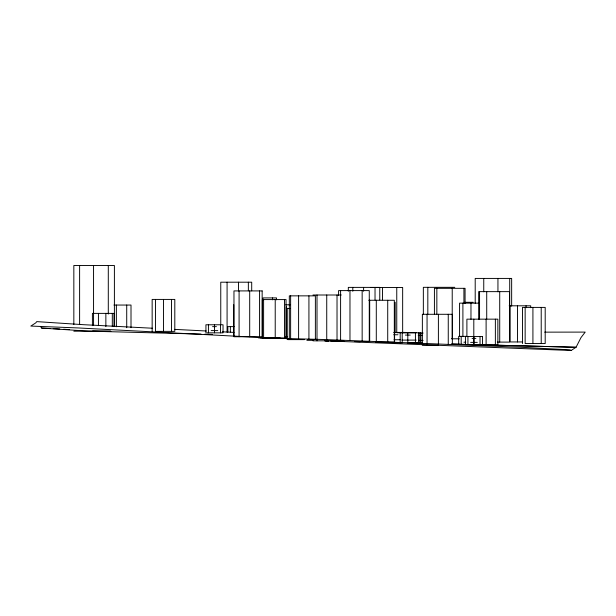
<?xml version="1.0" encoding="UTF-8"?>
<svg xmlns="http://www.w3.org/2000/svg" width="616" height="616" viewBox="0 0 616 616"><rect width="100%" height="100%" fill="white"/><g stroke="black" fill="none" stroke-linecap="round" stroke-linejoin="round"><path stroke-width="0.92" d="M328.636 340.918L324.801 340.817L571.101 350.496L576.045 347.27L580.988 337.591L585.2 332.101L544.713 332.147M454.785 287.325L423.346 287.325L423.346 314.222M370.385 287.48L402.656 287.48L402.656 333.179M312.982 295.002L341.279 295.002M368.768 300.269L394.317 300.269L394.317 342.157L376.291 342.157L376.291 300.269M464.664 302.294L473.219 302.294M479.032 303.149L459.567 303.149L459.567 336.436M285.685 304.805L290.136 304.805M113.929 305.051L131.008 305.051L131.008 327.704M509.17 305.805L530.707 305.805L530.707 307.707M289.951 308.577L287.148 308.577L287.148 339.524L304.427 339.547M212.566 326.634L216.401 326.634M234.08 326.611L227.851 326.611L227.851 331.986M40.748 326.857L41.688 328.082L50.474 328.52M211.157 330.6L217.81 330.6M73.835 331.185L110.626 331.185M92.408 331.331L110.433 331.331M156.356 331.37L174.805 331.37L174.805 299.422L152.152 299.422L152.152 331.37M98.745 331.485L110.557 331.485M393.639 332.409L405.367 332.409M402.279 332.679L416.247 332.679M397.027 332.755L420.859 332.809L420.859 342.958L418.988 342.958M206.876 332.84L223.038 332.84L223.038 324.778L205.929 324.778L205.929 332.84M420.312 333.064L423.123 333.064M393.724 334.75L397.975 334.75M405.397 335.089L410.225 335.089M418.233 335.397L422.253 335.397M467.236 336.359L458.681 336.359L458.681 344.421L465.842 344.421M285.739 336.744L287.626 336.744M260.522 337.899L286.047 337.938L286.047 299.584L262.362 299.584L262.362 337.938M258.62 337.984L280.134 337.984M284.438 337.984L286.625 337.984L286.625 307.038M472.064 338.407L475.898 338.407M451.436 338.792L459.32 338.792M307.938 339.547L315.377 339.547L315.377 295.857L289.32 295.857L289.32 339.547M287.888 339.624L304.458 339.624M394.055 339.747L400.146 339.747M401.94 340.094L416.193 340.094M306.86 340.317L313.467 340.317M418.441 340.402L423.1 340.402M312.982 340.825L329.013 340.825M338.584 341.526L344.382 341.526M360.283 341.526L369.269 341.526L369.269 290.606L338.584 290.606L338.584 295.411M522.291 341.949L510.156 341.949L510.156 305.805M497.366 342.103L509.524 342.103L509.524 291.637L478.671 291.637L478.671 319.25M463.91 342.188L465.812 342.188M470.647 342.373L477.308 342.373M391.73 342.565L402.21 342.565L402.21 332.409M420.797 343.212L422.699 343.212M438.292 345.237L422.368 345.237L422.368 314.291L452.344 314.291L452.344 344.298M92.6 331.139L110.872 331.377M200.955 334.088L88.388 331.139L41.688 328.082M204.805 334.188L212.505 334.388M334.557 340.941L344.175 341.195M451.936 344.021L459.628 344.221M497.151 345.206L576.045 347.27L451.382 344.067M330.553 340.964L343.982 341.31M354.531 341.58L360.283 341.726M375.629 342.126L378.501 342.196M391.93 342.542L402.479 342.812M407.276 342.935L422.615 343.328M53.215 328.628L59.791 328.99M152.491 328.228L83.445 324.686L36.744 321.621L35.805 322.846L30.8 326.072L77.501 327.912L273.866 338.199L323.8 339.508L520.166 347.224L570.1 349.842L571.101 350.496M174.544 329.368L206.191 330.992M222.492 331.824L234.003 332.417M63.617 329.237L69.369 329.614M541.218 307.407L541.218 343.551M532.917 307.407L532.917 343.551M526.049 305.805L526.049 307.707M525.148 307.407L525.148 343.551L545.198 343.551L545.198 307.407L522.46 307.407L522.46 343.551M517.532 305.805L517.532 341.949M511.65 306.106L511.65 278.424L475.205 278.424L475.205 303.241M509.717 278.424L509.717 306.106M499.715 291.637L499.715 342.103M497.944 278.424L497.944 291.791M495.372 319.157L495.372 344.86M486.717 291.637L486.717 319.25M486.109 319.157L486.109 344.86M483.752 278.424L483.752 291.791M480.033 336.552L480.033 344.606M479.556 291.637L479.556 319.25M473.981 336.552L473.981 344.606M473.804 319.157L473.804 344.86L497.859 344.86L497.859 319.157L466.897 319.157L466.897 336.29M470.971 303.149L470.971 319.311M467.929 336.552L467.929 344.606M465.072 303.557L465.072 288.327L434.419 288.327L434.419 314.029M463.917 288.327L463.917 303.557M462.901 303.149L462.901 336.436M461.184 336.359L461.184 344.421M452.221 288.327L452.221 338.792M448.255 314.291L448.255 344.298M438.392 314.291L438.392 345.237M436.844 288.327L436.844 314.029M427.82 287.325L427.82 314.222M427.057 314.291L427.057 345.237M419.843 333.064L419.843 343.212M418.587 332.755L418.587 342.912L407.807 342.912L407.807 332.755M415.43 332.755L415.43 342.912M400.184 332.755L400.184 342.912M396.758 287.48L396.758 332.232M395.149 302.31L395.149 332.74M394.587 332.409L394.587 342.565M387.718 300.269L387.718 342.157M382.513 287.48L382.513 299.853M379.764 299.877L379.764 287.387L348.317 287.387L348.317 291.229M375.029 287.387L375.029 299.877M369.685 300.269L369.685 341.202M363.602 287.387L363.602 291.229M362.154 290.606L362.154 341.526M352.799 287.387L352.799 291.229M349.973 290.606L349.973 340.563M340.594 290.606L340.594 341.526M337.021 295.002L337.021 339.87M326.734 295.002L326.734 340.825M317.009 295.002L317.009 340.825M308.924 295.857L308.924 339.547M298.591 295.857L298.591 339.547M290.629 295.857L290.629 339.547M286.325 307.038L286.325 337.984M284.523 299.584L284.523 337.938M276.507 299.815L276.507 297.913L263.032 297.913L263.032 299.815M275.221 299.584L275.221 337.938M272.565 297.913L272.565 299.815M263.602 299.584L263.602 337.938M259.575 290.914L259.575 336.744M251.705 290.844L251.705 282.197L220.759 282.197L220.759 324.47M249.696 290.914L249.696 336.744M248.356 282.197L248.356 290.844M239.085 290.914L239.085 336.744M238.507 282.197L238.507 290.844M233.726 304.728L233.726 336.482M230.353 326.611L230.353 331.986M227.081 282.197L227.081 332.155M220.536 324.778L220.536 332.84M214.484 324.778L214.484 332.84M208.431 324.778L208.431 332.84M171.487 299.422L171.487 331.37M163.479 299.422L163.479 331.37M155.471 299.422L155.471 331.37M126.719 305.051L126.719 327.704M116.37 305.051L116.37 326.765M114.399 326.426L114.399 265.504L73.835 265.504L73.835 324.524M114.029 326.611L114.029 313.382L92.408 313.382L92.408 325.664M112.312 313.382L112.312 326.611M108.293 265.504L108.293 314.052M105.86 313.382L105.86 326.611M98.437 313.382L98.437 325.664M93.555 265.504L93.555 325.471M79.61 265.504L79.61 324.524M262.154 290.914L233.965 290.914L233.965 336.744L262.154 336.744L262.154 290.914M482.536 336.552L465.427 336.552L465.427 344.606L482.536 344.606L482.536 336.552"/></g></svg>
